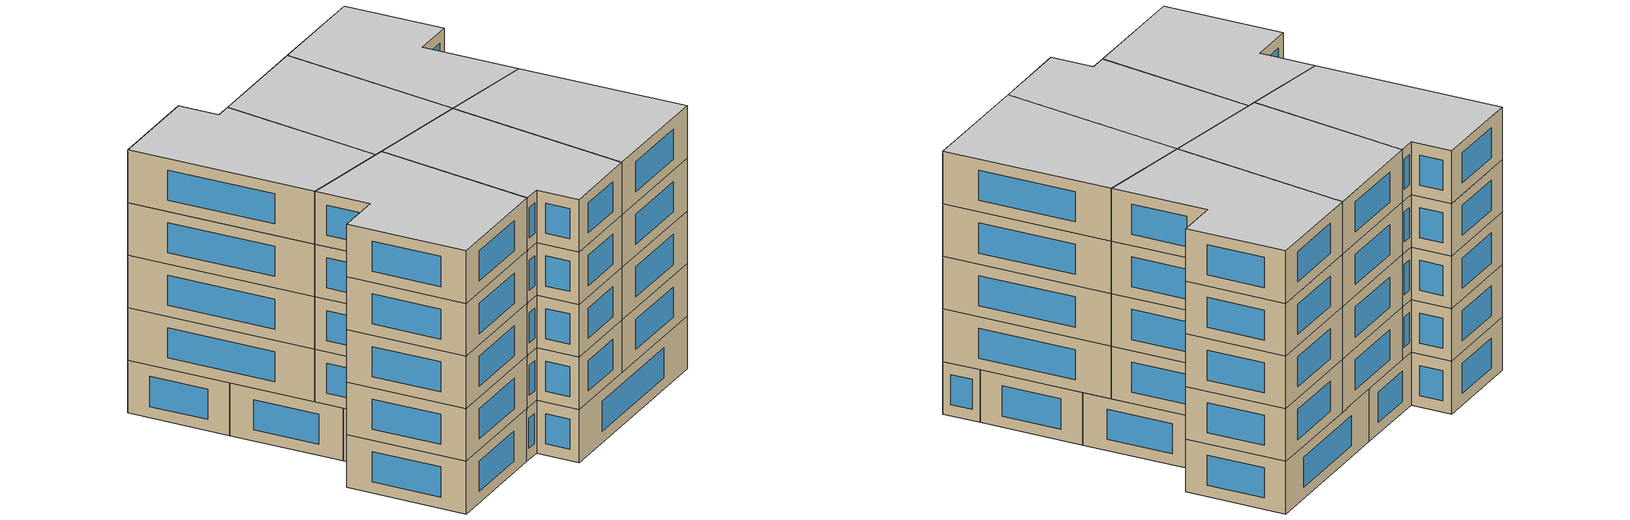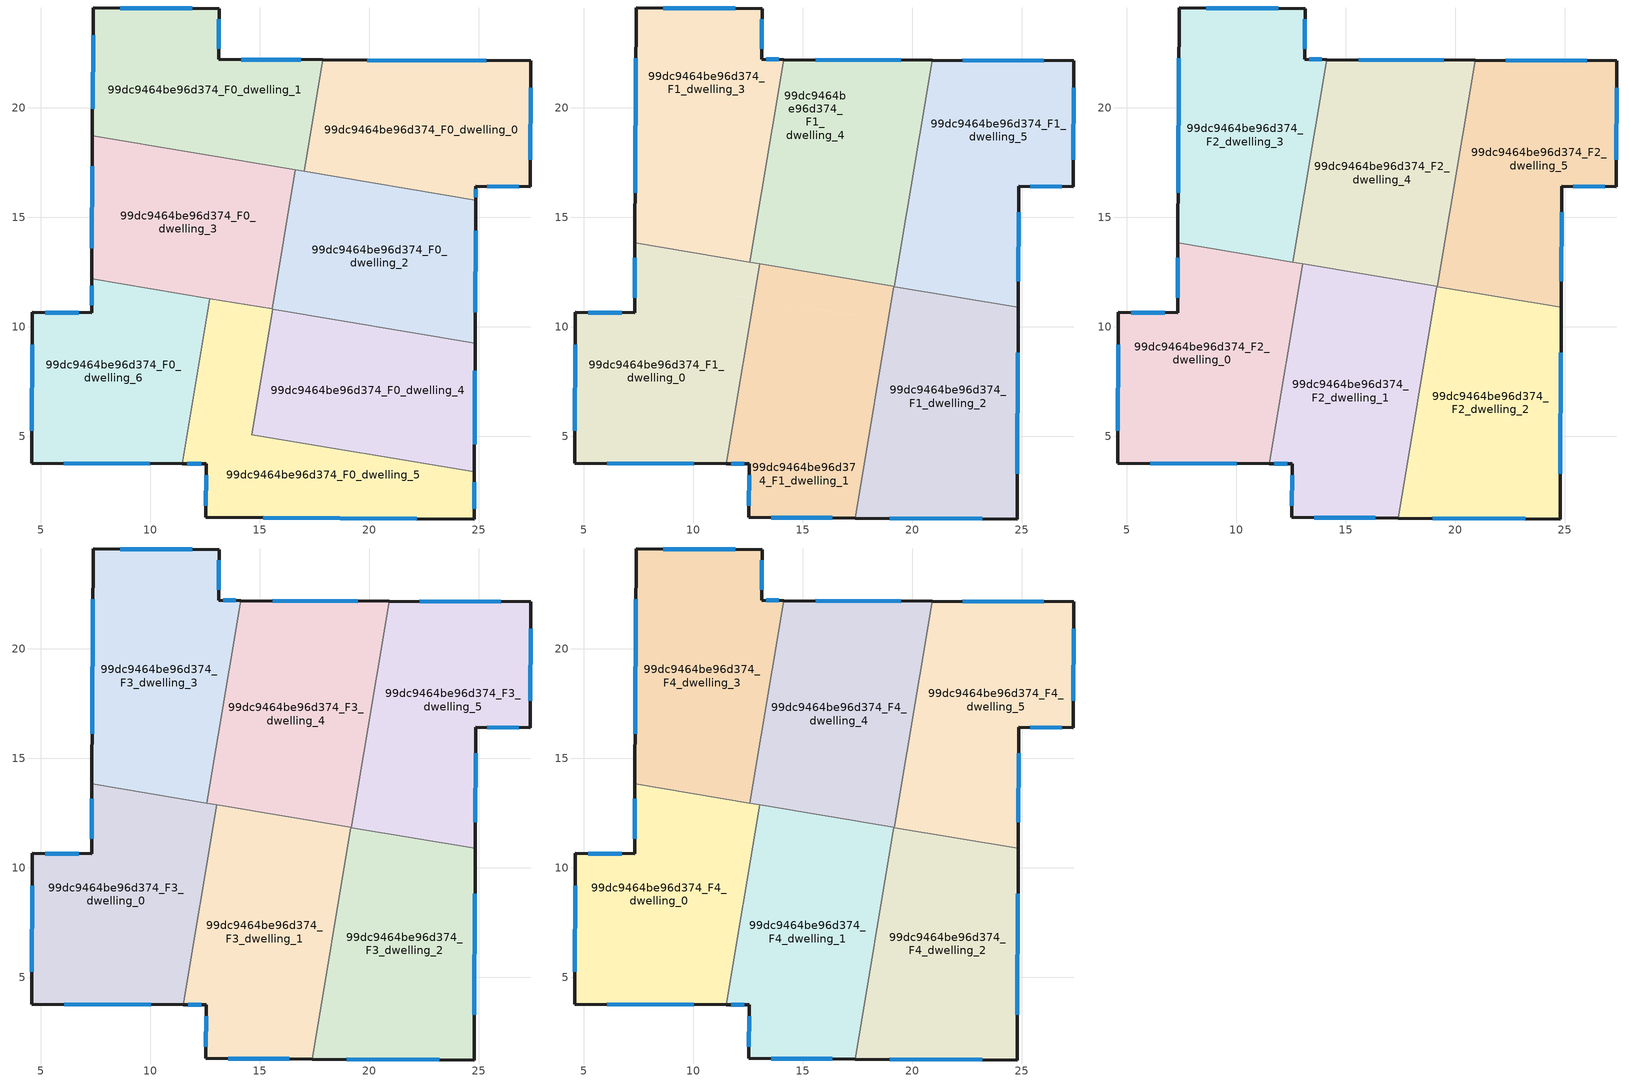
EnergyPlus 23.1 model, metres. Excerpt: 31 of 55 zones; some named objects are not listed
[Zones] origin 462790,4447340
99dc9464be96d374_F0_dwelling_0
 floor ground (EU_floor_Construction): 27.37,22.15 27.34,16.41 24.86,16.42 24.85,15.79 17.02,17.1 17.87,22.2 z0
 wall outside (EU_wall_Construction): 24.85,15.79 24.86,16.42 27.34,16.41 27.37,22.15 17.87,22.2 z0:3
 wall to 99dc9464be96d374_F0_dwelling_1 (EU_wall_Construction): 17.87,22.2 17.02,17.1 z0:3
 wall to 99dc9464be96d374_F0_dwelling_2 (EU_wall_Construction): 17.02,17.1 24.85,15.79 z0:3
 window (EU_Window_Construction): 25.39,16.42 26.81,16.41 / 24.86,15.92 24.86,16.29 / 25.34,22.16 19.91,22.19 / 27.35,17.64 27.37,20.92 z0.64:2.36
99dc9464be96d374_F0_dwelling_1
 floor ground (EU_floor_Construction): 17.87,22.2 17.02,17.1 7.35,18.72 7.38,24.57 13.13,24.54 13.12,22.22 z0
 wall outside (EU_wall_Construction): 17.87,22.2 13.12,22.22 13.13,24.54 7.38,24.57 7.35,18.72 z0:3
 wall to 99dc9464be96d374_F0_dwelling_3 (EU_wall_Construction): 7.35,18.72 16.62,17.17 z0:3
 wall to 99dc9464be96d374_F0_dwelling_2 (EU_wall_Construction): 16.62,17.17 17.02,17.1 z0:3
 window (EU_Window_Construction): 7.38,23.32 7.36,19.98 / 11.9,24.54 8.61,24.56 / 13.12,22.72 13.13,24.04 / 16.85,22.2 14.14,22.21 z0.64:2.36
99dc9464be96d374_F0_dwelling_2
 floor ground (EU_floor_Construction): 24.85,15.79 24.82,9.26 15.55,10.82 16.62,17.17 z0
 wall outside (EU_wall_Construction): 24.82,9.26 24.85,15.79 z0:3
 wall to 99dc9464be96d374_F0_dwelling_3 (EU_wall_Construction): 16.62,17.17 15.55,10.82 z0:3
 wall to 99dc9464be96d374_F0_dwelling_4 (EU_wall_Construction): 15.59,10.81 24.82,9.26 z0:3
 wall to 99dc9464be96d374_F0_dwelling_5 (EU_wall_Construction): 15.55,10.82 15.59,10.81 z0:3
 window (EU_Window_Construction): 24.83,10.66 24.85,14.39 z0.64:2.36
99dc9464be96d374_F0_dwelling_3
 floor ground (EU_floor_Construction): 16.62,17.17 15.55,10.82 7.32,12.2 7.35,18.72 z0
 wall outside (EU_wall_Construction): 7.35,18.72 7.32,12.2 z0:3
 wall to 99dc9464be96d374_F0_dwelling_6 (EU_wall_Construction): 7.32,12.2 12.71,11.3 z0:3
 wall to 99dc9464be96d374_F0_dwelling_5 (EU_wall_Construction): 12.71,11.3 15.55,10.82 z0:3
 window (EU_Window_Construction): 7.34,17.33 7.32,13.6 z0.64:2.36
 ceiling adiabatic (EU_roof_Construction): 15.55,10.82 15.82,12.41 13.03,12.88 12.77,11.29 z3
99dc9464be96d374_F0_dwelling_4
 floor ground (EU_floor_Construction): 24.82,9.26 24.79,3.38 14.63,5.08 15.59,10.81 z0
 wall outside (EU_wall_Construction): 24.79,3.38 24.82,9.26 z0:3
 wall to 99dc9464be96d374_F0_dwelling_5 (EU_wall_Construction): 15.59,10.81 14.63,5.08 24.79,3.38 z0:3
 window (EU_Window_Construction): 24.8,4.64 24.82,8 z0.64:2.36
99dc9464be96d374_F0_dwelling_5
 floor ground (EU_floor_Construction): 24.79,3.38 24.78,1.23 12.52,1.3 12.54,3.74 11.45,3.75 12.71,11.3 15.59,10.81 14.63,5.08 z0
 wall outside (EU_wall_Construction): 11.45,3.75 12.54,3.74 12.52,1.3 24.78,1.23 24.79,3.38 z0:3
 wall to 99dc9464be96d374_F0_dwelling_6 (EU_wall_Construction): 12.71,11.3 11.45,3.75 z0:3
 window (EU_Window_Construction): 24.79,1.69 24.79,2.92 / 15.15,1.28 22.16,1.24 / 12.54,3.22 12.53,1.82 / 11.68,3.74 12.31,3.74 z0.64:2.36
99dc9464be96d374_F0_dwelling_6
 floor ground (EU_floor_Construction): 12.71,11.3 11.45,3.75 4.57,3.78 4.61,10.66 7.31,10.65 7.32,12.2 z0
 wall outside (EU_wall_Construction): 7.32,12.2 7.31,10.65 4.61,10.66 4.57,3.78 11.45,3.75 z0:3
 window (EU_Window_Construction): 6.05,3.77 9.97,3.75 / 4.6,9.19 4.58,5.25 / 6.73,10.65 5.19,10.66 / 7.31,11.87 7.31,10.98 z0.64:2.36
99dc9464be96d374_F1_dwelling_0
 floor to 99dc9464be96d374_F0_dwelling_6 (EU_floor_Construction): 12.71,11.3 11.45,3.75 4.57,3.78 4.61,10.66 7.31,10.65 7.32,12.2 z3
 floor to 99dc9464be96d374_F0_dwelling_5 (EU_floor_Construction): 12.77,11.29 11.5,3.75 11.45,3.75 12.71,11.3 z3
 floor to 99dc9464be96d374_F0_dwelling_3 (EU_floor_Construction): 13.03,12.88 12.77,11.29 7.32,12.2 7.33,13.83 z3
 wall outside (EU_wall_Construction): 7.33,13.83 7.31,10.65 4.61,10.66 4.57,3.78 11.5,3.75 z3:6
 wall to 99dc9464be96d374_F1_dwelling_1 (EU_wall_Construction): 11.5,3.75 13.03,12.88 z3:6
 wall to 99dc9464be96d374_F1_dwelling_3 (EU_wall_Construction): 12.56,12.95 7.33,13.83 z3:6
 wall to 99dc9464be96d374_F1_dwelling_4 (EU_wall_Construction): 13.03,12.88 12.56,12.95 z3:6
 window (EU_Window_Construction): 7.32,13.15 7.31,11.33 / 6.06,3.77 10.02,3.75 / 4.6,9.19 4.58,5.25 / 6.73,10.65 5.19,10.66 z3.64:5.36
99dc9464be96d374_F1_dwelling_1
 floor to 99dc9464be96d374_F0_dwelling_5 (EU_floor_Construction): 15.59,10.81 14.63,5.08 17.93,4.53 17.38,1.27 12.52,1.3 12.54,3.74 11.5,3.75 12.77,11.29 z3
 floor to 99dc9464be96d374_F0_dwelling_4 (EU_floor_Construction): 18.89,10.26 17.93,4.53 14.63,5.08 15.59,10.81 z3
 floor to 99dc9464be96d374_F0_dwelling_2 (EU_floor_Construction): 19.15,11.85 18.89,10.26 15.55,10.82 15.82,12.41 z3
 floor adiabatic (EU_floor_Construction): 18.89,10.26 12.77,11.29 13.03,12.88 15.82,12.41 15.55,10.82 z3
 wall outside (EU_wall_Construction): 11.5,3.75 12.54,3.74 12.52,1.3 17.38,1.27 z3:6
 wall to 99dc9464be96d374_F1_dwelling_2 (EU_wall_Construction): 17.38,1.27 19.15,11.85 z3:6
 wall to 99dc9464be96d374_F1_dwelling_4 (EU_wall_Construction): 19.15,11.85 13.03,12.88 z3:6
 window (EU_Window_Construction): 13.56,1.29 16.34,1.28 / 12.54,3.22 12.53,1.82 / 11.72,3.74 12.32,3.74 z3.64:5.36
99dc9464be96d374_F1_dwelling_2
 floor to 99dc9464be96d374_F0_dwelling_4 (EU_floor_Construction): 24.82,9.27 24.79,3.38 17.93,4.53 18.89,10.26 z3
 floor to 99dc9464be96d374_F0_dwelling_5 (EU_floor_Construction): 24.79,3.38 24.78,1.23 17.38,1.27 17.93,4.53 z3
 floor to 99dc9464be96d374_F0_dwelling_2 (EU_floor_Construction): 24.83,10.9 24.82,9.27 18.89,10.26 19.15,11.85 z3
 wall outside (EU_wall_Construction): 17.38,1.27 24.78,1.23 24.83,10.9 z3:6
 wall to 99dc9464be96d374_F1_dwelling_5 (EU_wall_Construction): 24.83,10.9 19.18,11.84 z3:6
 wall to 99dc9464be96d374_F1_dwelling_4 (EU_wall_Construction): 19.18,11.84 19.15,11.85 z3:6
 window (EU_Window_Construction): 24.79,3.3 24.82,8.83 / 18.96,1.26 23.2,1.24 z3.64:5.36
99dc9464be96d374_F1_dwelling_3
 floor to 99dc9464be96d374_F0_dwelling_1 (EU_floor_Construction): 13.13,24.54 13.12,22.22 14.12,22.21 13.36,17.72 7.35,18.72 7.38,24.57 z3
 floor to 99dc9464be96d374_F0_dwelling_3 (EU_floor_Construction): 13.36,17.72 12.56,12.95 7.33,13.83 7.35,18.72 z3
 wall outside (EU_wall_Construction): 14.12,22.21 13.12,22.22 13.13,24.54 7.38,24.57 7.33,13.83 z3:6
 wall to 99dc9464be96d374_F1_dwelling_4 (EU_wall_Construction): 12.56,12.95 14.12,22.21 z3:6
 window (EU_Window_Construction): 7.37,22.27 7.34,16.13 / 11.9,24.54 8.61,24.56 / 13.12,22.72 13.13,24.04 / 13.9,22.22 13.33,22.22 z3.64:5.36
99dc9464be96d374_F1_dwelling_4
 floor to 99dc9464be96d374_F0_dwelling_2 (EU_floor_Construction): 19.98,16.61 19.18,11.84 15.82,12.41 16.62,17.17 z3
 floor to 99dc9464be96d374_F0_dwelling_0 (EU_floor_Construction): 20.91,22.18 19.98,16.61 17.02,17.1 17.87,22.2 z3
 floor to 99dc9464be96d374_F0_dwelling_1 (EU_floor_Construction): 17.87,22.2 17.01,17.1 13.36,17.72 14.12,22.21 z3
 floor to 99dc9464be96d374_F0_dwelling_3 (EU_floor_Construction): 16.62,17.17 15.82,12.41 12.56,12.95 13.36,17.72 z3
 wall outside (EU_wall_Construction): 20.91,22.18 14.12,22.21 z3:6
 wall to 99dc9464be96d374_F1_dwelling_5 (EU_wall_Construction): 19.18,11.84 20.91,22.18 z3:6
 window (EU_Window_Construction): 19.46,22.19 15.57,22.21 z3.64:5.36
99dc9464be96d374_F1_dwelling_5
 floor to 99dc9464be96d374_F0_dwelling_0 (EU_floor_Construction): 27.37,22.15 27.34,16.41 24.86,16.42 24.85,15.79 19.98,16.61 20.91,22.18 z3
 floor to 99dc9464be96d374_F0_dwelling_2 (EU_floor_Construction): 24.85,15.79 24.83,10.9 19.18,11.84 19.98,16.61 z3
 wall outside (EU_wall_Construction): 24.83,10.9 24.86,16.42 27.34,16.41 27.37,22.15 20.91,22.18 z3:6
 window (EU_Window_Construction): 24.84,12.08 24.85,15.24 / 25.99,22.16 22.3,22.17 / 27.35,17.64 27.37,20.92 / 25.39,16.42 26.81,16.41 z3.64:5.36
99dc9464be96d374_F2_dwelling_0
 floor to 99dc9464be96d374_F1_dwelling_0 (EU_floor_Construction): 13.03,12.88 11.5,3.75 4.57,3.78 4.61,10.66 7.31,10.65 7.33,13.83 z6
 wall outside (EU_wall_Construction): 7.33,13.83 7.31,10.65 4.61,10.66 4.57,3.78 11.5,3.75 z6:9
 wall to 99dc9464be96d374_F2_dwelling_1 (EU_wall_Construction): 11.5,3.75 13.03,12.88 z6:9
 wall to 99dc9464be96d374_F2_dwelling_3 (EU_wall_Construction): 12.56,12.95 7.33,13.83 z6:9
 wall to 99dc9464be96d374_F2_dwelling_4 (EU_wall_Construction): 13.03,12.88 12.56,12.95 z6:9
 window (EU_Window_Construction): 7.32,13.15 7.31,11.33 / 6.06,3.77 10.02,3.75 / 4.6,9.19 4.58,5.25 / 6.73,10.65 5.19,10.66 z6.64:8.36
99dc9464be96d374_F2_dwelling_1
 floor to 99dc9464be96d374_F1_dwelling_1 (EU_floor_Construction): 19.15,11.85 17.38,1.27 12.52,1.3 12.54,3.74 11.5,3.75 13.03,12.88 z6
 wall outside (EU_wall_Construction): 11.5,3.75 12.54,3.74 12.52,1.3 17.38,1.27 z6:9
 wall to 99dc9464be96d374_F2_dwelling_2 (EU_wall_Construction): 17.38,1.27 19.15,11.85 z6:9
 wall to 99dc9464be96d374_F2_dwelling_4 (EU_wall_Construction): 19.15,11.85 13.03,12.88 z6:9
 window (EU_Window_Construction): 13.56,1.29 16.34,1.28 / 12.54,3.22 12.53,1.82 / 11.72,3.74 12.32,3.74 z6.64:8.36
99dc9464be96d374_F2_dwelling_2
 floor to 99dc9464be96d374_F1_dwelling_2 (EU_floor_Construction): 24.83,10.9 24.78,1.23 17.38,1.27 19.15,11.85 z6
 wall outside (EU_wall_Construction): 17.38,1.27 24.78,1.23 24.83,10.9 z6:9
 wall to 99dc9464be96d374_F2_dwelling_5 (EU_wall_Construction): 24.83,10.9 19.18,11.84 z6:9
 wall to 99dc9464be96d374_F2_dwelling_4 (EU_wall_Construction): 19.18,11.84 19.15,11.85 z6:9
 window (EU_Window_Construction): 24.79,3.3 24.82,8.83 / 18.96,1.26 23.2,1.24 z6.64:8.36
99dc9464be96d374_F2_dwelling_3
 floor to 99dc9464be96d374_F1_dwelling_3 (EU_floor_Construction): 13.13,24.54 13.12,22.22 14.12,22.21 12.56,12.95 7.33,13.83 7.38,24.57 z6
 wall outside (EU_wall_Construction): 14.12,22.21 13.12,22.22 13.13,24.54 7.38,24.57 7.33,13.83 z6:9
 wall to 99dc9464be96d374_F2_dwelling_4 (EU_wall_Construction): 12.56,12.95 14.12,22.21 z6:9
 window (EU_Window_Construction): 7.37,22.27 7.34,16.13 / 11.9,24.54 8.61,24.56 / 13.12,22.72 13.13,24.04 / 13.9,22.22 13.33,22.22 z6.64:8.36
99dc9464be96d374_F2_dwelling_4
 floor to 99dc9464be96d374_F1_dwelling_4 (EU_floor_Construction): 20.91,22.18 19.18,11.84 12.56,12.95 14.12,22.21 z6
 wall outside (EU_wall_Construction): 20.91,22.18 14.12,22.21 z6:9
 wall to 99dc9464be96d374_F2_dwelling_5 (EU_wall_Construction): 19.18,11.84 20.91,22.18 z6:9
 window (EU_Window_Construction): 19.46,22.19 15.57,22.21 z6.64:8.36
99dc9464be96d374_F2_dwelling_5
 floor to 99dc9464be96d374_F1_dwelling_5 (EU_floor_Construction): 27.37,22.15 27.34,16.41 24.86,16.42 24.83,10.9 19.18,11.84 20.91,22.18 z6
 wall outside (EU_wall_Construction): 24.83,10.9 24.86,16.42 27.34,16.41 27.37,22.15 20.91,22.18 z6:9
 window (EU_Window_Construction): 24.84,12.08 24.85,15.24 / 25.99,22.16 22.3,22.17 / 27.35,17.64 27.37,20.92 / 25.39,16.42 26.81,16.41 z6.64:8.36
99dc9464be96d374_F3_dwelling_0
 floor to 99dc9464be96d374_F2_dwelling_0 (EU_floor_Construction): 13.03,12.88 11.5,3.75 4.57,3.78 4.61,10.66 7.31,10.65 7.33,13.83 z9
 wall outside (EU_wall_Construction): 7.33,13.83 7.31,10.65 4.61,10.66 4.57,3.78 11.5,3.75 z9:12
 wall to 99dc9464be96d374_F3_dwelling_1 (EU_wall_Construction): 11.5,3.75 13.03,12.88 z9:12
 wall to 99dc9464be96d374_F3_dwelling_3 (EU_wall_Construction): 12.56,12.95 7.33,13.83 z9:12
 wall to 99dc9464be96d374_F3_dwelling_4 (EU_wall_Construction): 13.03,12.88 12.56,12.95 z9:12
 window (EU_Window_Construction): 7.32,13.15 7.31,11.33 / 6.06,3.77 10.02,3.75 / 4.6,9.19 4.58,5.25 / 6.73,10.65 5.19,10.66 z9.64:11.36
99dc9464be96d374_F3_dwelling_1
 floor to 99dc9464be96d374_F2_dwelling_1 (EU_floor_Construction): 19.15,11.85 17.38,1.27 12.52,1.3 12.54,3.74 11.5,3.75 13.03,12.88 z9
 wall outside (EU_wall_Construction): 11.5,3.75 12.54,3.74 12.52,1.3 17.38,1.27 z9:12
 wall to 99dc9464be96d374_F3_dwelling_2 (EU_wall_Construction): 17.38,1.27 19.15,11.85 z9:12
 wall to 99dc9464be96d374_F3_dwelling_4 (EU_wall_Construction): 19.15,11.85 13.03,12.88 z9:12
 window (EU_Window_Construction): 13.56,1.29 16.34,1.28 / 12.54,3.22 12.53,1.82 / 11.72,3.74 12.32,3.74 z9.64:11.36
99dc9464be96d374_F3_dwelling_2
 floor to 99dc9464be96d374_F2_dwelling_2 (EU_floor_Construction): 24.83,10.9 24.78,1.23 17.38,1.27 19.15,11.85 z9
 wall outside (EU_wall_Construction): 17.38,1.27 24.78,1.23 24.83,10.9 z9:12
 wall to 99dc9464be96d374_F3_dwelling_5 (EU_wall_Construction): 24.83,10.9 19.18,11.84 z9:12
 wall to 99dc9464be96d374_F3_dwelling_4 (EU_wall_Construction): 19.18,11.84 19.15,11.85 z9:12
 window (EU_Window_Construction): 24.79,3.3 24.82,8.83 / 18.96,1.26 23.2,1.24 z9.64:11.36
99dc9464be96d374_F3_dwelling_3
 floor to 99dc9464be96d374_F2_dwelling_3 (EU_floor_Construction): 13.13,24.54 13.12,22.22 14.12,22.21 12.56,12.95 7.33,13.83 7.38,24.57 z9
 wall outside (EU_wall_Construction): 14.12,22.21 13.12,22.22 13.13,24.54 7.38,24.57 7.33,13.83 z9:12
 wall to 99dc9464be96d374_F3_dwelling_4 (EU_wall_Construction): 12.56,12.95 14.12,22.21 z9:12
 window (EU_Window_Construction): 7.37,22.27 7.34,16.13 / 11.9,24.54 8.61,24.56 / 13.12,22.72 13.13,24.04 / 13.9,22.22 13.33,22.22 z9.64:11.36
99dc9464be96d374_F3_dwelling_4
 floor to 99dc9464be96d374_F2_dwelling_4 (EU_floor_Construction): 20.91,22.18 19.18,11.84 12.56,12.95 14.12,22.21 z9
 wall outside (EU_wall_Construction): 20.91,22.18 14.12,22.21 z9:12
 wall to 99dc9464be96d374_F3_dwelling_5 (EU_wall_Construction): 19.18,11.84 20.91,22.18 z9:12
 window (EU_Window_Construction): 19.46,22.19 15.57,22.21 z9.64:11.36
99dc9464be96d374_F3_dwelling_5
 floor to 99dc9464be96d374_F2_dwelling_5 (EU_floor_Construction): 27.37,22.15 27.34,16.41 24.86,16.42 24.83,10.9 19.18,11.84 20.91,22.18 z9
 wall outside (EU_wall_Construction): 24.83,10.9 24.86,16.42 27.34,16.41 27.37,22.15 20.91,22.18 z9:12
 window (EU_Window_Construction): 24.84,12.08 24.85,15.24 / 25.99,22.16 22.3,22.17 / 27.35,17.64 27.37,20.92 / 25.39,16.42 26.81,16.41 z9.64:11.36
99dc9464be96d374_F4_dwelling_0
 floor to 99dc9464be96d374_F3_dwelling_0 (EU_floor_Construction): 13.03,12.88 11.5,3.75 4.57,3.78 4.61,10.66 7.31,10.65 7.33,13.83 z12
 wall outside (EU_wall_Construction): 7.33,13.83 7.31,10.65 4.61,10.66 4.57,3.78 11.5,3.75 z12:15
 wall to 99dc9464be96d374_F4_dwelling_1 (EU_wall_Construction): 11.5,3.75 13.03,12.88 z12:15
 wall to 99dc9464be96d374_F4_dwelling_3 (EU_wall_Construction): 12.56,12.95 7.33,13.83 z12:15
 wall to 99dc9464be96d374_F4_dwelling_4 (EU_wall_Construction): 13.03,12.88 12.56,12.95 z12:15
 window (EU_Window_Construction): 7.32,13.15 7.31,11.33 / 6.06,3.77 10.02,3.75 / 4.6,9.19 4.58,5.25 / 6.73,10.65 5.19,10.66 z12.64:14.36
 ceiling to 99dc9464be96d374_F5_dwelling_0 (EU_floor_Construction): 11.5,3.75 13.03,12.88 7.33,13.83 7.31,10.65 4.61,10.66 4.57,3.78 z15
99dc9464be96d374_F4_dwelling_1
 floor to 99dc9464be96d374_F3_dwelling_1 (EU_floor_Construction): 19.15,11.85 17.38,1.27 12.52,1.3 12.54,3.74 11.5,3.75 13.03,12.88 z12
 wall outside (EU_wall_Construction): 11.5,3.75 12.54,3.74 12.52,1.3 17.38,1.27 z12:15
 wall to 99dc9464be96d374_F4_dwelling_2 (EU_wall_Construction): 17.38,1.27 19.15,11.85 z12:15
 wall to 99dc9464be96d374_F4_dwelling_4 (EU_wall_Construction): 19.15,11.85 13.03,12.88 z12:15
 window (EU_Window_Construction): 13.56,1.29 16.34,1.28 / 12.54,3.22 12.53,1.82 / 11.72,3.74 12.32,3.74 z12.64:14.36
 ceiling to 99dc9464be96d374_F5_dwelling_1 (EU_floor_Construction): 17.38,1.27 19.15,11.85 13.03,12.88 11.5,3.75 12.54,3.74 12.52,1.3 z15
99dc9464be96d374_F4_dwelling_2
 floor to 99dc9464be96d374_F3_dwelling_2 (EU_floor_Construction): 24.83,10.9 24.78,1.23 17.38,1.27 19.15,11.85 z12
 wall outside (EU_wall_Construction): 17.38,1.27 24.78,1.23 24.83,10.9 z12:15
 wall to 99dc9464be96d374_F4_dwelling_5 (EU_wall_Construction): 24.83,10.9 19.18,11.84 z12:15
 wall to 99dc9464be96d374_F4_dwelling_4 (EU_wall_Construction): 19.18,11.84 19.15,11.85 z12:15
 window (EU_Window_Construction): 24.79,3.3 24.82,8.83 / 18.96,1.26 23.2,1.24 z12.64:14.36
 ceiling to 99dc9464be96d374_F5_dwelling_2 (EU_floor_Construction): 24.78,1.23 24.83,10.9 19.15,11.85 17.38,1.27 z15
99dc9464be96d374_F4_dwelling_3
 floor to 99dc9464be96d374_F3_dwelling_3 (EU_floor_Construction): 13.13,24.54 13.12,22.22 14.12,22.21 12.56,12.95 7.33,13.83 7.38,24.57 z12
 wall outside (EU_wall_Construction): 14.12,22.21 13.12,22.22 13.13,24.54 7.38,24.57 7.33,13.83 z12:15
 wall to 99dc9464be96d374_F4_dwelling_4 (EU_wall_Construction): 12.56,12.95 14.12,22.21 z12:15
 window (EU_Window_Construction): 7.37,22.27 7.34,16.13 / 11.9,24.54 8.61,24.56 / 13.12,22.72 13.13,24.04 / 13.9,22.22 13.33,22.22 z12.64:14.36
 ceiling to 99dc9464be96d374_F5_dwelling_3 (EU_floor_Construction): 12.56,12.95 14.12,22.21 13.12,22.22 13.13,24.54 7.38,24.57 7.33,13.83 z15
99dc9464be96d374_F4_dwelling_4
 floor to 99dc9464be96d374_F3_dwelling_4 (EU_floor_Construction): 20.91,22.18 19.18,11.84 12.56,12.95 14.12,22.21 z12
 wall outside (EU_wall_Construction): 20.91,22.18 14.12,22.21 z12:15
 wall to 99dc9464be96d374_F4_dwelling_5 (EU_wall_Construction): 19.18,11.84 20.91,22.18 z12:15
 window (EU_Window_Construction): 19.46,22.19 15.57,22.21 z12.64:14.36
 ceiling to 99dc9464be96d374_F5_dwelling_4 (EU_floor_Construction): 19.18,11.84 20.91,22.18 14.12,22.21 12.56,12.95 z15
99dc9464be96d374_F4_dwelling_5
 floor to 99dc9464be96d374_F3_dwelling_5 (EU_floor_Construction): 27.37,22.15 27.34,16.41 24.86,16.42 24.83,10.9 19.18,11.84 20.91,22.18 z12
 wall outside (EU_wall_Construction): 24.83,10.9 24.86,16.42 27.34,16.41 27.37,22.15 20.91,22.18 z12:15
 window (EU_Window_Construction): 24.84,12.08 24.85,15.24 / 25.99,22.16 22.3,22.17 / 27.35,17.64 27.37,20.92 / 25.39,16.42 26.81,16.41 z12.64:14.36
 ceiling to 99dc9464be96d374_F5_dwelling_5 (EU_floor_Construction): 24.83,10.9 24.86,16.42 27.34,16.41 27.37,22.15 20.91,22.18 19.18,11.84 z15
[Building]
EU S2 Campaign: North Axis=0; Terrain=City; Solar Distribution=FullExterior
[Site:Location]
Yerevan-Zvartnots.Intl.AP: Latitude=40.15; Longitude=44.383; Time Zone=4; Elevation=854
[SizingPeriod:WeatherFileDays]
AnnualSizingPeriod: Begin Month=1; Begin Day of Month=1; End Month=12; End Day of Month=31; Day of Week for Start Day=Monday; Use Weather File Daylight Saving Period=No; Use Weather File Rain and Snow Indicators=No
[MATERIAL]
EU_InternalMass_Material: Roughness=MediumRough; Thickness=0.1; Conductivity=1; Density=1800; Specific Heat=900; Thermal Absorptance=0.9; Solar Absorptance=0.7; Visible Absorptance=0.7
[MATERIAL:NOMASS] Roughness=MediumRough; Thermal Absorptance=0.9; Solar Absorptance=0.7; Visible Absorptance=0.7
Name | Thermal Resistance
EU_wall_NoMass | 1.05043
EU_roof_NoMass | 1.45357
EU_floor_NoMass | 0.478065
[WINDOWMATERIAL:SIMPLEGLAZINGSYSTEM]
EU_Window_SimpleGlazing: UFactor=2.5566; Solar Heat Gain Coefficient=0.75; Visible Transmittance=0.75
[CONSTRUCTION]
EU_wall_Construction: EU_wall_NoMass
EU_roof_Construction: EU_roof_NoMass
EU_floor_Construction: EU_floor_NoMass
EU_Window_Construction: EU_Window_SimpleGlazing
EU_InternalMass_Construction: EU_InternalMass_Material
[ZONE] Type=1; Multiplier=1; Ceiling Height=autocalculate; Floor Area=autocalculate; Part of Total Floor Area=Yes
Name | Volume
99dc9464be96d374_F0_dwelling_0 | 171.41
99dc9464be96d374_F1_dwelling_0; 99dc9464be96d374_F2_dwelling_0; 99dc9464be96d374_F3_dwelling_0; 99dc9464be96d374_F4_dwelling_0; 99dc9464be96d374_F1_dwelling_2; 99dc9464be96d374_F2_dwelling_2; 99dc9464be96d374_F3_dwelling_2; 99dc9464be96d374_F4_dwelling_2 | 199.979
99dc9464be96d374_F0_dwelling_1 | 171.407
99dc9464be96d374_F1_dwelling_1; 99dc9464be96d374_F2_dwelling_1; 99dc9464be96d374_F3_dwelling_1; 99dc9464be96d374_F4_dwelling_1 | 199.977
99dc9464be96d374_F0_dwelling_2 | 171.398
99dc9464be96d374_F0_dwelling_3 | 171.405
99dc9464be96d374_F1_dwelling_3; 99dc9464be96d374_F2_dwelling_3; 99dc9464be96d374_F3_dwelling_3; 99dc9464be96d374_F4_dwelling_3 | 199.968
99dc9464be96d374_F0_dwelling_4 | 171.415
99dc9464be96d374_F1_dwelling_4; 99dc9464be96d374_F2_dwelling_4; 99dc9464be96d374_F3_dwelling_4; 99dc9464be96d374_F4_dwelling_4 | 199.961
99dc9464be96d374_F0_dwelling_5 | 171.411
99dc9464be96d374_F1_dwelling_5; 99dc9464be96d374_F2_dwelling_5; 99dc9464be96d374_F3_dwelling_5; 99dc9464be96d374_F4_dwelling_5 | 199.989
99dc9464be96d374_F0_dwelling_6 | 171.413
[INTERNALMASS] Construction=EU_InternalMass_Construction
Name | Zone or ZoneList | Surface Area
99dc9464be96d374_F0_dwelling_0_EU_InternalMass | 99dc9464be96d374_F0_dwelling_0 | 57.1356
99dc9464be96d374_F0_dwelling_1_EU_InternalMass | 99dc9464be96d374_F0_dwelling_1 | 57.1363
99dc9464be96d374_F0_dwelling_2_EU_InternalMass | 99dc9464be96d374_F0_dwelling_2 | 57.1327
99dc9464be96d374_F0_dwelling_3_EU_InternalMass | 99dc9464be96d374_F0_dwelling_3 | 57.1351
99dc9464be96d374_F0_dwelling_4_EU_InternalMass | 99dc9464be96d374_F0_dwelling_4 | 57.1385
99dc9464be96d374_F0_dwelling_5_EU_InternalMass | 99dc9464be96d374_F0_dwelling_5 | 57.137
99dc9464be96d374_F0_dwelling_6_EU_InternalMass | 99dc9464be96d374_F0_dwelling_6 | 57.1362
99dc9464be96d374_F1_dwelling_0_EU_InternalMass | 99dc9464be96d374_F1_dwelling_0 | 66.6596
99dc9464be96d374_F1_dwelling_1_EU_InternalMass | 99dc9464be96d374_F1_dwelling_1 | 66.659
99dc9464be96d374_F1_dwelling_2_EU_InternalMass | 99dc9464be96d374_F1_dwelling_2 | 66.6597
99dc9464be96d374_F1_dwelling_3_EU_InternalMass | 99dc9464be96d374_F1_dwelling_3 | 66.656
99dc9464be96d374_F1_dwelling_4_EU_InternalMass | 99dc9464be96d374_F1_dwelling_4 | 66.6535
99dc9464be96d374_F1_dwelling_5_EU_InternalMass | 99dc9464be96d374_F1_dwelling_5 | 66.6629
99dc9464be96d374_F2_dwelling_0_EU_InternalMass | 99dc9464be96d374_F2_dwelling_0 | 66.6596
99dc9464be96d374_F2_dwelling_1_EU_InternalMass | 99dc9464be96d374_F2_dwelling_1 | 66.659
99dc9464be96d374_F2_dwelling_2_EU_InternalMass | 99dc9464be96d374_F2_dwelling_2 | 66.6597
99dc9464be96d374_F2_dwelling_3_EU_InternalMass | 99dc9464be96d374_F2_dwelling_3 | 66.656
99dc9464be96d374_F2_dwelling_4_EU_InternalMass | 99dc9464be96d374_F2_dwelling_4 | 66.6535
99dc9464be96d374_F2_dwelling_5_EU_InternalMass | 99dc9464be96d374_F2_dwelling_5 | 66.6629
99dc9464be96d374_F3_dwelling_0_EU_InternalMass | 99dc9464be96d374_F3_dwelling_0 | 66.6596
99dc9464be96d374_F3_dwelling_1_EU_InternalMass | 99dc9464be96d374_F3_dwelling_1 | 66.659
99dc9464be96d374_F3_dwelling_2_EU_InternalMass | 99dc9464be96d374_F3_dwelling_2 | 66.6597
99dc9464be96d374_F3_dwelling_3_EU_InternalMass | 99dc9464be96d374_F3_dwelling_3 | 66.656
99dc9464be96d374_F3_dwelling_4_EU_InternalMass | 99dc9464be96d374_F3_dwelling_4 | 66.6535
99dc9464be96d374_F3_dwelling_5_EU_InternalMass | 99dc9464be96d374_F3_dwelling_5 | 66.6629
99dc9464be96d374_F4_dwelling_0_EU_InternalMass | 99dc9464be96d374_F4_dwelling_0 | 66.6596
99dc9464be96d374_F4_dwelling_1_EU_InternalMass | 99dc9464be96d374_F4_dwelling_1 | 66.659
99dc9464be96d374_F4_dwelling_2_EU_InternalMass | 99dc9464be96d374_F4_dwelling_2 | 66.6597
99dc9464be96d374_F4_dwelling_3_EU_InternalMass | 99dc9464be96d374_F4_dwelling_3 | 66.656
99dc9464be96d374_F4_dwelling_4_EU_InternalMass | 99dc9464be96d374_F4_dwelling_4 | 66.6535
99dc9464be96d374_F4_dwelling_5_EU_InternalMass | 99dc9464be96d374_F4_dwelling_5 | 66.6629
[OTHEREQUIPMENT] Fuel Type=Electricity; Design Level Calculation Method=Watts/Area; Power per Zone Floor Area=1; Fraction Latent=0; Fraction Radiant=0; Fraction Lost=0; Carbon Dioxide Generation Rate=0; EndUse Subcategory=EU_Step8_InternalGains
Name | Zone or ZoneList or Space or SpaceList | Schedule
EU_Step8_InternalGain_99dc9464be96d374_F0_dwelling_0_f000 | 99dc9464be96d374_F0_dwelling_0 | EU_Step8_GainSchedule_99dc9464be96d374_F0_dwelling_0_f000
EU_Step8_InternalGain_99dc9464be96d374_F0_dwelling_1_f000 | 99dc9464be96d374_F0_dwelling_1 | EU_Step8_GainSchedule_99dc9464be96d374_F0_dwelling_1_f000
EU_Step8_InternalGain_99dc9464be96d374_F0_dwelling_2_f000 | 99dc9464be96d374_F0_dwelling_2 | EU_Step8_GainSchedule_99dc9464be96d374_F0_dwelling_2_f000
EU_Step8_InternalGain_99dc9464be96d374_F0_dwelling_3_f000 | 99dc9464be96d374_F0_dwelling_3 | EU_Step8_GainSchedule_99dc9464be96d374_F0_dwelling_3_f000
EU_Step8_InternalGain_99dc9464be96d374_F0_dwelling_4_f000 | 99dc9464be96d374_F0_dwelling_4 | EU_Step8_GainSchedule_99dc9464be96d374_F0_dwelling_4_f000
EU_Step8_InternalGain_99dc9464be96d374_F0_dwelling_5_f000 | 99dc9464be96d374_F0_dwelling_5 | EU_Step8_GainSchedule_99dc9464be96d374_F0_dwelling_5_f000
EU_Step8_InternalGain_99dc9464be96d374_F0_dwelling_6_f000 | 99dc9464be96d374_F0_dwelling_6 | EU_Step8_GainSchedule_99dc9464be96d374_F0_dwelling_6_f000
EU_Step8_InternalGain_99dc9464be96d374_F1_dwelling_0_f000 | 99dc9464be96d374_F1_dwelling_0 | EU_Step8_GainSchedule_99dc9464be96d374_F1_dwelling_0_f000
EU_Step8_InternalGain_99dc9464be96d374_F1_dwelling_1_f000 | 99dc9464be96d374_F1_dwelling_1 | EU_Step8_GainSchedule_99dc9464be96d374_F1_dwelling_1_f000
EU_Step8_InternalGain_99dc9464be96d374_F1_dwelling_2_f000 | 99dc9464be96d374_F1_dwelling_2 | EU_Step8_GainSchedule_99dc9464be96d374_F1_dwelling_2_f000
EU_Step8_InternalGain_99dc9464be96d374_F1_dwelling_3_f000 | 99dc9464be96d374_F1_dwelling_3 | EU_Step8_GainSchedule_99dc9464be96d374_F1_dwelling_3_f000
EU_Step8_InternalGain_99dc9464be96d374_F1_dwelling_4_f000 | 99dc9464be96d374_F1_dwelling_4 | EU_Step8_GainSchedule_99dc9464be96d374_F1_dwelling_4_f000
EU_Step8_InternalGain_99dc9464be96d374_F1_dwelling_5_f000 | 99dc9464be96d374_F1_dwelling_5 | EU_Step8_GainSchedule_99dc9464be96d374_F1_dwelling_5_f000
EU_Step8_InternalGain_99dc9464be96d374_F2_dwelling_0_f000 | 99dc9464be96d374_F2_dwelling_0 | EU_Step8_GainSchedule_99dc9464be96d374_F2_dwelling_0_f000
EU_Step8_InternalGain_99dc9464be96d374_F2_dwelling_1_f000 | 99dc9464be96d374_F2_dwelling_1 | EU_Step8_GainSchedule_99dc9464be96d374_F2_dwelling_1_f000
EU_Step8_InternalGain_99dc9464be96d374_F2_dwelling_2_f000 | 99dc9464be96d374_F2_dwelling_2 | EU_Step8_GainSchedule_99dc9464be96d374_F2_dwelling_2_f000
EU_Step8_InternalGain_99dc9464be96d374_F2_dwelling_3_f000 | 99dc9464be96d374_F2_dwelling_3 | EU_Step8_GainSchedule_99dc9464be96d374_F2_dwelling_3_f000
EU_Step8_InternalGain_99dc9464be96d374_F2_dwelling_4_f000 | 99dc9464be96d374_F2_dwelling_4 | EU_Step8_GainSchedule_99dc9464be96d374_F2_dwelling_4_f000
EU_Step8_InternalGain_99dc9464be96d374_F2_dwelling_5_f000 | 99dc9464be96d374_F2_dwelling_5 | EU_Step8_GainSchedule_99dc9464be96d374_F2_dwelling_5_f000
EU_Step8_InternalGain_99dc9464be96d374_F3_dwelling_0_f000 | 99dc9464be96d374_F3_dwelling_0 | EU_Step8_GainSchedule_99dc9464be96d374_F3_dwelling_0_f000
EU_Step8_InternalGain_99dc9464be96d374_F3_dwelling_1_f000 | 99dc9464be96d374_F3_dwelling_1 | EU_Step8_GainSchedule_99dc9464be96d374_F3_dwelling_1_f000
EU_Step8_InternalGain_99dc9464be96d374_F3_dwelling_2_f000 | 99dc9464be96d374_F3_dwelling_2 | EU_Step8_GainSchedule_99dc9464be96d374_F3_dwelling_2_f000
EU_Step8_InternalGain_99dc9464be96d374_F3_dwelling_3_f000 | 99dc9464be96d374_F3_dwelling_3 | EU_Step8_GainSchedule_99dc9464be96d374_F3_dwelling_3_f000
EU_Step8_InternalGain_99dc9464be96d374_F3_dwelling_4_f000 | 99dc9464be96d374_F3_dwelling_4 | EU_Step8_GainSchedule_99dc9464be96d374_F3_dwelling_4_f000
EU_Step8_InternalGain_99dc9464be96d374_F3_dwelling_5_f000 | 99dc9464be96d374_F3_dwelling_5 | EU_Step8_GainSchedule_99dc9464be96d374_F3_dwelling_5_f000
EU_Step8_InternalGain_99dc9464be96d374_F4_dwelling_0_f000 | 99dc9464be96d374_F4_dwelling_0 | EU_Step8_GainSchedule_99dc9464be96d374_F4_dwelling_0_f000
EU_Step8_InternalGain_99dc9464be96d374_F4_dwelling_1_f000 | 99dc9464be96d374_F4_dwelling_1 | EU_Step8_GainSchedule_99dc9464be96d374_F4_dwelling_1_f000
EU_Step8_InternalGain_99dc9464be96d374_F4_dwelling_2_f000 | 99dc9464be96d374_F4_dwelling_2 | EU_Step8_GainSchedule_99dc9464be96d374_F4_dwelling_2_f000
EU_Step8_InternalGain_99dc9464be96d374_F4_dwelling_3_f000 | 99dc9464be96d374_F4_dwelling_3 | EU_Step8_GainSchedule_99dc9464be96d374_F4_dwelling_3_f000
EU_Step8_InternalGain_99dc9464be96d374_F4_dwelling_4_f000 | 99dc9464be96d374_F4_dwelling_4 | EU_Step8_GainSchedule_99dc9464be96d374_F4_dwelling_4_f000
EU_Step8_InternalGain_99dc9464be96d374_F4_dwelling_5_f000 | 99dc9464be96d374_F4_dwelling_5 | EU_Step8_GainSchedule_99dc9464be96d374_F4_dwelling_5_f000
[ZONEVENTILATION:DESIGNFLOWRATE] Schedule=EU_AlwaysOn; Design Flow Rate Calculation Method=AirChanges/Hour; Air Changes per Hour=0.557805; Ventilation Type=Natural; Fan Pressure Rise=0; Fan Total Efficiency=1; Constant Term Coefficient=1; Temperature Term Coefficient=0; Velocity Term Coefficient=0; Velocity Squared Term Coefficient=0; Minimum Indoor Temperature=-100; Maximum Indoor Temperature=100; Delta Temperature=-100; Minimum Outdoor Temperature=-100; Maximum Outdoor Temperature=100; Maximum Wind Speed=40
Name | Zone or ZoneList or Space or SpaceList
EU_ConstantAir_99dc9464be96d374_F0_dwelling_0 | 99dc9464be96d374_F0_dwelling_0
EU_ConstantAir_99dc9464be96d374_F0_dwelling_1 | 99dc9464be96d374_F0_dwelling_1
EU_ConstantAir_99dc9464be96d374_F0_dwelling_2 | 99dc9464be96d374_F0_dwelling_2
EU_ConstantAir_99dc9464be96d374_F0_dwelling_3 | 99dc9464be96d374_F0_dwelling_3
EU_ConstantAir_99dc9464be96d374_F0_dwelling_4 | 99dc9464be96d374_F0_dwelling_4
EU_ConstantAir_99dc9464be96d374_F0_dwelling_5 | 99dc9464be96d374_F0_dwelling_5
EU_ConstantAir_99dc9464be96d374_F0_dwelling_6 | 99dc9464be96d374_F0_dwelling_6
EU_ConstantAir_99dc9464be96d374_F1_dwelling_0 | 99dc9464be96d374_F1_dwelling_0
EU_ConstantAir_99dc9464be96d374_F1_dwelling_1 | 99dc9464be96d374_F1_dwelling_1
EU_ConstantAir_99dc9464be96d374_F1_dwelling_2 | 99dc9464be96d374_F1_dwelling_2
EU_ConstantAir_99dc9464be96d374_F1_dwelling_3 | 99dc9464be96d374_F1_dwelling_3
EU_ConstantAir_99dc9464be96d374_F1_dwelling_4 | 99dc9464be96d374_F1_dwelling_4
EU_ConstantAir_99dc9464be96d374_F1_dwelling_5 | 99dc9464be96d374_F1_dwelling_5
EU_ConstantAir_99dc9464be96d374_F2_dwelling_0 | 99dc9464be96d374_F2_dwelling_0
EU_ConstantAir_99dc9464be96d374_F2_dwelling_1 | 99dc9464be96d374_F2_dwelling_1
EU_ConstantAir_99dc9464be96d374_F2_dwelling_2 | 99dc9464be96d374_F2_dwelling_2
EU_ConstantAir_99dc9464be96d374_F2_dwelling_3 | 99dc9464be96d374_F2_dwelling_3
EU_ConstantAir_99dc9464be96d374_F2_dwelling_4 | 99dc9464be96d374_F2_dwelling_4
EU_ConstantAir_99dc9464be96d374_F2_dwelling_5 | 99dc9464be96d374_F2_dwelling_5
EU_ConstantAir_99dc9464be96d374_F3_dwelling_0 | 99dc9464be96d374_F3_dwelling_0
EU_ConstantAir_99dc9464be96d374_F3_dwelling_1 | 99dc9464be96d374_F3_dwelling_1
EU_ConstantAir_99dc9464be96d374_F3_dwelling_2 | 99dc9464be96d374_F3_dwelling_2
EU_ConstantAir_99dc9464be96d374_F3_dwelling_3 | 99dc9464be96d374_F3_dwelling_3
EU_ConstantAir_99dc9464be96d374_F3_dwelling_4 | 99dc9464be96d374_F3_dwelling_4
EU_ConstantAir_99dc9464be96d374_F3_dwelling_5 | 99dc9464be96d374_F3_dwelling_5
EU_ConstantAir_99dc9464be96d374_F4_dwelling_0 | 99dc9464be96d374_F4_dwelling_0
EU_ConstantAir_99dc9464be96d374_F4_dwelling_1 | 99dc9464be96d374_F4_dwelling_1
EU_ConstantAir_99dc9464be96d374_F4_dwelling_2 | 99dc9464be96d374_F4_dwelling_2
EU_ConstantAir_99dc9464be96d374_F4_dwelling_3 | 99dc9464be96d374_F4_dwelling_3
EU_ConstantAir_99dc9464be96d374_F4_dwelling_4 | 99dc9464be96d374_F4_dwelling_4
EU_ConstantAir_99dc9464be96d374_F4_dwelling_5 | 99dc9464be96d374_F4_dwelling_5
[HVACTEMPLATE:THERMOSTAT] Constant Heating Setpoint=20; Constant Cooling Setpoint=50
EU_HeatOnly_99dc9464be96d374_F0_dwelling_0; EU_HeatOnly_99dc9464be96d374_F0_dwelling_1; EU_HeatOnly_99dc9464be96d374_F0_dwelling_2; EU_HeatOnly_99dc9464be96d374_F0_dwelling_3; EU_HeatOnly_99dc9464be96d374_F0_dwelling_4; EU_HeatOnly_99dc9464be96d374_F0_dwelling_5; EU_HeatOnly_99dc9464be96d374_F0_dwelling_6; EU_HeatOnly_99dc9464be96d374_F1_dwelling_0; EU_HeatOnly_99dc9464be96d374_F1_dwelling_1; EU_HeatOnly_99dc9464be96d374_F1_dwelling_2; EU_HeatOnly_99dc9464be96d374_F1_dwelling_3; EU_HeatOnly_99dc9464be96d374_F1_dwelling_4; EU_HeatOnly_99dc9464be96d374_F1_dwelling_5; EU_HeatOnly_99dc9464be96d374_F2_dwelling_0; EU_HeatOnly_99dc9464be96d374_F2_dwelling_1; EU_HeatOnly_99dc9464be96d374_F2_dwelling_2; EU_HeatOnly_99dc9464be96d374_F2_dwelling_3; EU_HeatOnly_99dc9464be96d374_F2_dwelling_4; EU_HeatOnly_99dc9464be96d374_F2_dwelling_5; EU_HeatOnly_99dc9464be96d374_F3_dwelling_0; EU_HeatOnly_99dc9464be96d374_F3_dwelling_1; EU_HeatOnly_99dc9464be96d374_F3_dwelling_2; EU_HeatOnly_99dc9464be96d374_F3_dwelling_3; EU_HeatOnly_99dc9464be96d374_F3_dwelling_4; EU_HeatOnly_99dc9464be96d374_F3_dwelling_5; EU_HeatOnly_99dc9464be96d374_F4_dwelling_0; EU_HeatOnly_99dc9464be96d374_F4_dwelling_1; EU_HeatOnly_99dc9464be96d374_F4_dwelling_2; EU_HeatOnly_99dc9464be96d374_F4_dwelling_3
[HVACTEMPLATE:ZONE:IDEALLOADSAIRSYSTEM] System Availability Schedule=EU_AlwaysOn; Maximum Heating Supply Air Temperature=50; Minimum Cooling Supply Air Temperature=13; Maximum Heating Supply Air Humidity Ratio=0.0156; Minimum Cooling Supply Air Humidity Ratio=0.0077; Heating Limit=NoLimit; Cooling Limit=NoLimit; Heating Availability Schedule=EU_AlwaysOn; Cooling Availability Schedule=EU_CoolingOff; Dehumidification Control Type=ConstantSensibleHeatRatio; Cooling Sensible Heat Ratio=0.7; Dehumidification Setpoint=60; Humidification Control Type=None; Humidification Setpoint=30; Outdoor Air Method=None; Outdoor Air Flow Rate per Person=0.00944; Outdoor Air Flow Rate per Zone Floor Area=0; Outdoor Air Flow Rate per Zone=0; Demand Controlled Ventilation Type=None; Outdoor Air Economizer Type=NoEconomizer; Heat Recovery Type=None; Sensible Heat Recovery Effectiveness=0.7; Latent Heat Recovery Effectiveness=0.65
Name | Template Thermostat
99dc9464be96d374_F0_dwelling_0 | EU_HeatOnly_99dc9464be96d374_F0_dwelling_0
99dc9464be96d374_F0_dwelling_1 | EU_HeatOnly_99dc9464be96d374_F0_dwelling_1
99dc9464be96d374_F0_dwelling_2 | EU_HeatOnly_99dc9464be96d374_F0_dwelling_2
99dc9464be96d374_F0_dwelling_3 | EU_HeatOnly_99dc9464be96d374_F0_dwelling_3
99dc9464be96d374_F0_dwelling_4 | EU_HeatOnly_99dc9464be96d374_F0_dwelling_4
99dc9464be96d374_F0_dwelling_5 | EU_HeatOnly_99dc9464be96d374_F0_dwelling_5
99dc9464be96d374_F0_dwelling_6 | EU_HeatOnly_99dc9464be96d374_F0_dwelling_6
99dc9464be96d374_F1_dwelling_0 | EU_HeatOnly_99dc9464be96d374_F1_dwelling_0
99dc9464be96d374_F1_dwelling_1 | EU_HeatOnly_99dc9464be96d374_F1_dwelling_1
99dc9464be96d374_F1_dwelling_2 | EU_HeatOnly_99dc9464be96d374_F1_dwelling_2
99dc9464be96d374_F1_dwelling_3 | EU_HeatOnly_99dc9464be96d374_F1_dwelling_3
99dc9464be96d374_F1_dwelling_4 | EU_HeatOnly_99dc9464be96d374_F1_dwelling_4
99dc9464be96d374_F1_dwelling_5 | EU_HeatOnly_99dc9464be96d374_F1_dwelling_5
99dc9464be96d374_F2_dwelling_0 | EU_HeatOnly_99dc9464be96d374_F2_dwelling_0
99dc9464be96d374_F2_dwelling_1 | EU_HeatOnly_99dc9464be96d374_F2_dwelling_1
99dc9464be96d374_F2_dwelling_2 | EU_HeatOnly_99dc9464be96d374_F2_dwelling_2
99dc9464be96d374_F2_dwelling_3 | EU_HeatOnly_99dc9464be96d374_F2_dwelling_3
99dc9464be96d374_F2_dwelling_4 | EU_HeatOnly_99dc9464be96d374_F2_dwelling_4
99dc9464be96d374_F2_dwelling_5 | EU_HeatOnly_99dc9464be96d374_F2_dwelling_5
99dc9464be96d374_F3_dwelling_0 | EU_HeatOnly_99dc9464be96d374_F3_dwelling_0
99dc9464be96d374_F3_dwelling_1 | EU_HeatOnly_99dc9464be96d374_F3_dwelling_1
99dc9464be96d374_F3_dwelling_2 | EU_HeatOnly_99dc9464be96d374_F3_dwelling_2
99dc9464be96d374_F3_dwelling_3 | EU_HeatOnly_99dc9464be96d374_F3_dwelling_3
99dc9464be96d374_F3_dwelling_4 | EU_HeatOnly_99dc9464be96d374_F3_dwelling_4
99dc9464be96d374_F3_dwelling_5 | EU_HeatOnly_99dc9464be96d374_F3_dwelling_5
99dc9464be96d374_F4_dwelling_0 | EU_HeatOnly_99dc9464be96d374_F4_dwelling_0
99dc9464be96d374_F4_dwelling_1 | EU_HeatOnly_99dc9464be96d374_F4_dwelling_1
99dc9464be96d374_F4_dwelling_2 | EU_HeatOnly_99dc9464be96d374_F4_dwelling_2
99dc9464be96d374_F4_dwelling_3 | EU_HeatOnly_99dc9464be96d374_F4_dwelling_3
99dc9464be96d374_F4_dwelling_4 | EU_HeatOnly_99dc9464be96d374_F4_dwelling_4
99dc9464be96d374_F4_dwelling_5 | EU_HeatOnly_99dc9464be96d374_F4_dwelling_5
[SIZING:ZONE] Zone Cooling Design Supply Air Temperature Input Method=SupplyAirTemperature; Zone Cooling Design Supply Air Temperature=13; Zone Heating Design Supply Air Temperature Input Method=SupplyAirTemperature; Zone Heating Design Supply Air Temperature=50; Zone Cooling Design Supply Air Humidity Ratio=0.008; Zone Heating Design Supply Air Humidity Ratio=0.008; Cooling Design Air Flow Method=DesignDay; Cooling Design Air Flow Rate=0; Cooling Minimum Air Flow per Zone Floor Area=0.000762; Cooling Minimum Air Flow=0; Cooling Minimum Air Flow Fraction=0.2; Heating Design Air Flow Method=DesignDay; Heating Design Air Flow Rate=0; Heating Maximum Air Flow per Zone Floor Area=0.002032; Heating Maximum Air Flow=0.141576; Heating Maximum Air Flow Fraction=0.3; Account for Dedicated Outdoor Air System=No; Dedicated Outdoor Air System Control Strategy=NeutralSupplyAir; Dedicated Outdoor Air Low Setpoint Temperature for Design=autosize; Dedicated Outdoor Air High Setpoint Temperature for Design=autosize; Zone Load Sizing Method=Sensible Load Only No Latent Load; Zone Latent Cooling Design Supply Air Humidity Ratio Input Method=HumidityRatioDifference; Zone Cooling Design Supply Air Humidity Ratio Difference=0.005; Zone Latent Heating Design Supply Air Humidity Ratio Input Method=HumidityRatioDifference; Zone Humidification Design Supply Air Humidity Ratio Difference=0.005
99dc9464be96d374_F0_dwelling_0; 99dc9464be96d374_F0_dwelling_1; 99dc9464be96d374_F0_dwelling_2; 99dc9464be96d374_F0_dwelling_3; 99dc9464be96d374_F0_dwelling_4; 99dc9464be96d374_F0_dwelling_5; 99dc9464be96d374_F0_dwelling_6; 99dc9464be96d374_F1_dwelling_0; 99dc9464be96d374_F1_dwelling_1; 99dc9464be96d374_F1_dwelling_2; 99dc9464be96d374_F1_dwelling_3; 99dc9464be96d374_F1_dwelling_4; 99dc9464be96d374_F1_dwelling_5; 99dc9464be96d374_F2_dwelling_0; 99dc9464be96d374_F2_dwelling_1; 99dc9464be96d374_F2_dwelling_2; 99dc9464be96d374_F2_dwelling_3; 99dc9464be96d374_F2_dwelling_4; 99dc9464be96d374_F2_dwelling_5; 99dc9464be96d374_F3_dwelling_0; 99dc9464be96d374_F3_dwelling_1; 99dc9464be96d374_F3_dwelling_2; 99dc9464be96d374_F3_dwelling_3; 99dc9464be96d374_F3_dwelling_4; 99dc9464be96d374_F3_dwelling_5; 99dc9464be96d374_F4_dwelling_0; 99dc9464be96d374_F4_dwelling_1; 99dc9464be96d374_F4_dwelling_2; 99dc9464be96d374_F4_dwelling_3; 99dc9464be96d374_F4_dwelling_4; 99dc9464be96d374_F4_dwelling_5
[SCHEDULE:CONSTANT]
Name | Hourly Value
EU_AlwaysOn | 1
EU_CoolingOff | 0
[SCHEDULE:FILE] Column Number=1; Rows to Skip at Top=0; Number of Hours of Data=8760; Column Separator=Comma; Interpolate to Timestep=No; Minutes per Item=60; Adjust Schedule for Daylight Savings=Yes
Name | File
EU_Step8_GainSchedule_99dc9464be96d374_F0_dwelling_0_f000 | ../../schedules/99dc9464be96d374/99dc9464be96d374_F0_dwelling_0_f000_gain.csv
EU_Step8_GainSchedule_99dc9464be96d374_F0_dwelling_1_f000 | ../../schedules/99dc9464be96d374/99dc9464be96d374_F0_dwelling_1_f000_gain.csv
EU_Step8_GainSchedule_99dc9464be96d374_F0_dwelling_2_f000 | ../../schedules/99dc9464be96d374/99dc9464be96d374_F0_dwelling_2_f000_gain.csv
EU_Step8_GainSchedule_99dc9464be96d374_F0_dwelling_3_f000 | ../../schedules/99dc9464be96d374/99dc9464be96d374_F0_dwelling_3_f000_gain.csv
EU_Step8_GainSchedule_99dc9464be96d374_F0_dwelling_4_f000 | ../../schedules/99dc9464be96d374/99dc9464be96d374_F0_dwelling_4_f000_gain.csv
EU_Step8_GainSchedule_99dc9464be96d374_F0_dwelling_5_f000 | ../../schedules/99dc9464be96d374/99dc9464be96d374_F0_dwelling_5_f000_gain.csv
EU_Step8_GainSchedule_99dc9464be96d374_F0_dwelling_6_f000 | ../../schedules/99dc9464be96d374/99dc9464be96d374_F0_dwelling_6_f000_gain.csv
EU_Step8_GainSchedule_99dc9464be96d374_F1_dwelling_0_f000 | ../../schedules/99dc9464be96d374/99dc9464be96d374_F1_dwelling_0_f000_gain.csv
EU_Step8_GainSchedule_99dc9464be96d374_F1_dwelling_1_f000 | ../../schedules/99dc9464be96d374/99dc9464be96d374_F1_dwelling_1_f000_gain.csv
EU_Step8_GainSchedule_99dc9464be96d374_F1_dwelling_2_f000 | ../../schedules/99dc9464be96d374/99dc9464be96d374_F1_dwelling_2_f000_gain.csv
EU_Step8_GainSchedule_99dc9464be96d374_F1_dwelling_3_f000 | ../../schedules/99dc9464be96d374/99dc9464be96d374_F1_dwelling_3_f000_gain.csv
EU_Step8_GainSchedule_99dc9464be96d374_F1_dwelling_4_f000 | ../../schedules/99dc9464be96d374/99dc9464be96d374_F1_dwelling_4_f000_gain.csv
EU_Step8_GainSchedule_99dc9464be96d374_F1_dwelling_5_f000 | ../../schedules/99dc9464be96d374/99dc9464be96d374_F1_dwelling_5_f000_gain.csv
EU_Step8_GainSchedule_99dc9464be96d374_F2_dwelling_0_f000 | ../../schedules/99dc9464be96d374/99dc9464be96d374_F2_dwelling_0_f000_gain.csv
EU_Step8_GainSchedule_99dc9464be96d374_F2_dwelling_1_f000 | ../../schedules/99dc9464be96d374/99dc9464be96d374_F2_dwelling_1_f000_gain.csv
EU_Step8_GainSchedule_99dc9464be96d374_F2_dwelling_2_f000 | ../../schedules/99dc9464be96d374/99dc9464be96d374_F2_dwelling_2_f000_gain.csv
EU_Step8_GainSchedule_99dc9464be96d374_F2_dwelling_3_f000 | ../../schedules/99dc9464be96d374/99dc9464be96d374_F2_dwelling_3_f000_gain.csv
EU_Step8_GainSchedule_99dc9464be96d374_F2_dwelling_4_f000 | ../../schedules/99dc9464be96d374/99dc9464be96d374_F2_dwelling_4_f000_gain.csv
EU_Step8_GainSchedule_99dc9464be96d374_F2_dwelling_5_f000 | ../../schedules/99dc9464be96d374/99dc9464be96d374_F2_dwelling_5_f000_gain.csv
EU_Step8_GainSchedule_99dc9464be96d374_F3_dwelling_0_f000 | ../../schedules/99dc9464be96d374/99dc9464be96d374_F3_dwelling_0_f000_gain.csv
EU_Step8_GainSchedule_99dc9464be96d374_F3_dwelling_1_f000 | ../../schedules/99dc9464be96d374/99dc9464be96d374_F3_dwelling_1_f000_gain.csv
EU_Step8_GainSchedule_99dc9464be96d374_F3_dwelling_2_f000 | ../../schedules/99dc9464be96d374/99dc9464be96d374_F3_dwelling_2_f000_gain.csv
EU_Step8_GainSchedule_99dc9464be96d374_F3_dwelling_3_f000 | ../../schedules/99dc9464be96d374/99dc9464be96d374_F3_dwelling_3_f000_gain.csv
EU_Step8_GainSchedule_99dc9464be96d374_F3_dwelling_4_f000 | ../../schedules/99dc9464be96d374/99dc9464be96d374_F3_dwelling_4_f000_gain.csv
EU_Step8_GainSchedule_99dc9464be96d374_F3_dwelling_5_f000 | ../../schedules/99dc9464be96d374/99dc9464be96d374_F3_dwelling_5_f000_gain.csv
EU_Step8_GainSchedule_99dc9464be96d374_F4_dwelling_0_f000 | ../../schedules/99dc9464be96d374/99dc9464be96d374_F4_dwelling_0_f000_gain.csv
EU_Step8_GainSchedule_99dc9464be96d374_F4_dwelling_1_f000 | ../../schedules/99dc9464be96d374/99dc9464be96d374_F4_dwelling_1_f000_gain.csv
EU_Step8_GainSchedule_99dc9464be96d374_F4_dwelling_2_f000 | ../../schedules/99dc9464be96d374/99dc9464be96d374_F4_dwelling_2_f000_gain.csv
EU_Step8_GainSchedule_99dc9464be96d374_F4_dwelling_3_f000 | ../../schedules/99dc9464be96d374/99dc9464be96d374_F4_dwelling_3_f000_gain.csv
EU_Step8_GainSchedule_99dc9464be96d374_F4_dwelling_4_f000 | ../../schedules/99dc9464be96d374/99dc9464be96d374_F4_dwelling_4_f000_gain.csv
EU_Step8_GainSchedule_99dc9464be96d374_F4_dwelling_5_f000 | ../../schedules/99dc9464be96d374/99dc9464be96d374_F4_dwelling_5_f000_gain.csv
